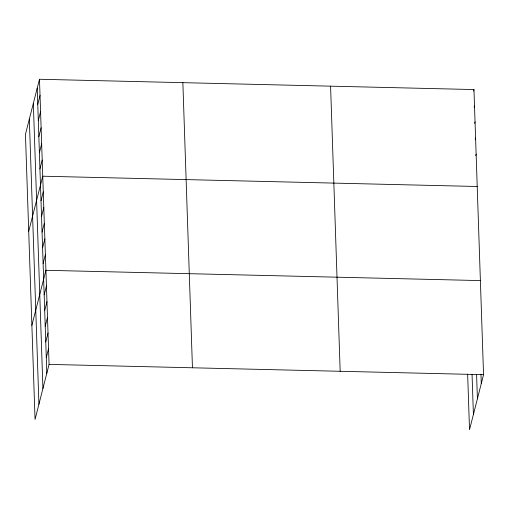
<?xml version="1.0" encoding="UTF-8"?>
<svg xmlns="http://www.w3.org/2000/svg" width="509" height="509" viewBox="0 0 509 509"><rect width="100%" height="100%" fill="white"/><g stroke="black" fill="none" stroke-linecap="round" stroke-linejoin="round"><path stroke-width="0.76" d="M39.486 79.264L25.45 134.319L35.045 419.441L49.074 364.387L39.486 79.264L473.955 89.559L483.55 374.681L469.514 429.736L467.644 374.07M37.761 104.307L40.026 95.418M38.309 120.461L40.574 111.573M38.849 136.622L41.114 127.734M39.39 152.776L41.655 143.888M39.937 168.937L42.202 160.049M28.714 231.264L42.743 176.203L477.219 186.498M41.006 200.775L43.271 191.887M41.534 216.452L43.799 207.564M42.062 232.136L44.328 223.247M42.591 247.819L44.856 238.931M43.119 263.503L45.384 254.615M31.876 325.353L45.912 270.292L480.388 280.586M44.175 294.864L46.44 285.975M44.703 310.547L46.968 301.659M45.225 326.231L47.496 317.336M45.753 341.908L48.024 333.02M46.281 357.592L48.546 348.703M473.58 91.041L473.955 89.559M474.127 107.195L474.503 105.713M474.668 123.35L475.043 121.874M475.209 139.511L475.591 138.028M475.756 155.665L476.131 154.182M49.074 364.387L483.55 374.681M480.967 374.16L481.285 383.57M476.583 374.497L477.404 398.801M472.053 374.516L473.402 414.504M330.583 86.161L340.171 371.284M182.858 82.662L192.453 367.784M37.221 88.152L46.809 373.275M33.333 103.384L42.928 388.507M29.331 119.087L38.926 404.21"/></g></svg>
